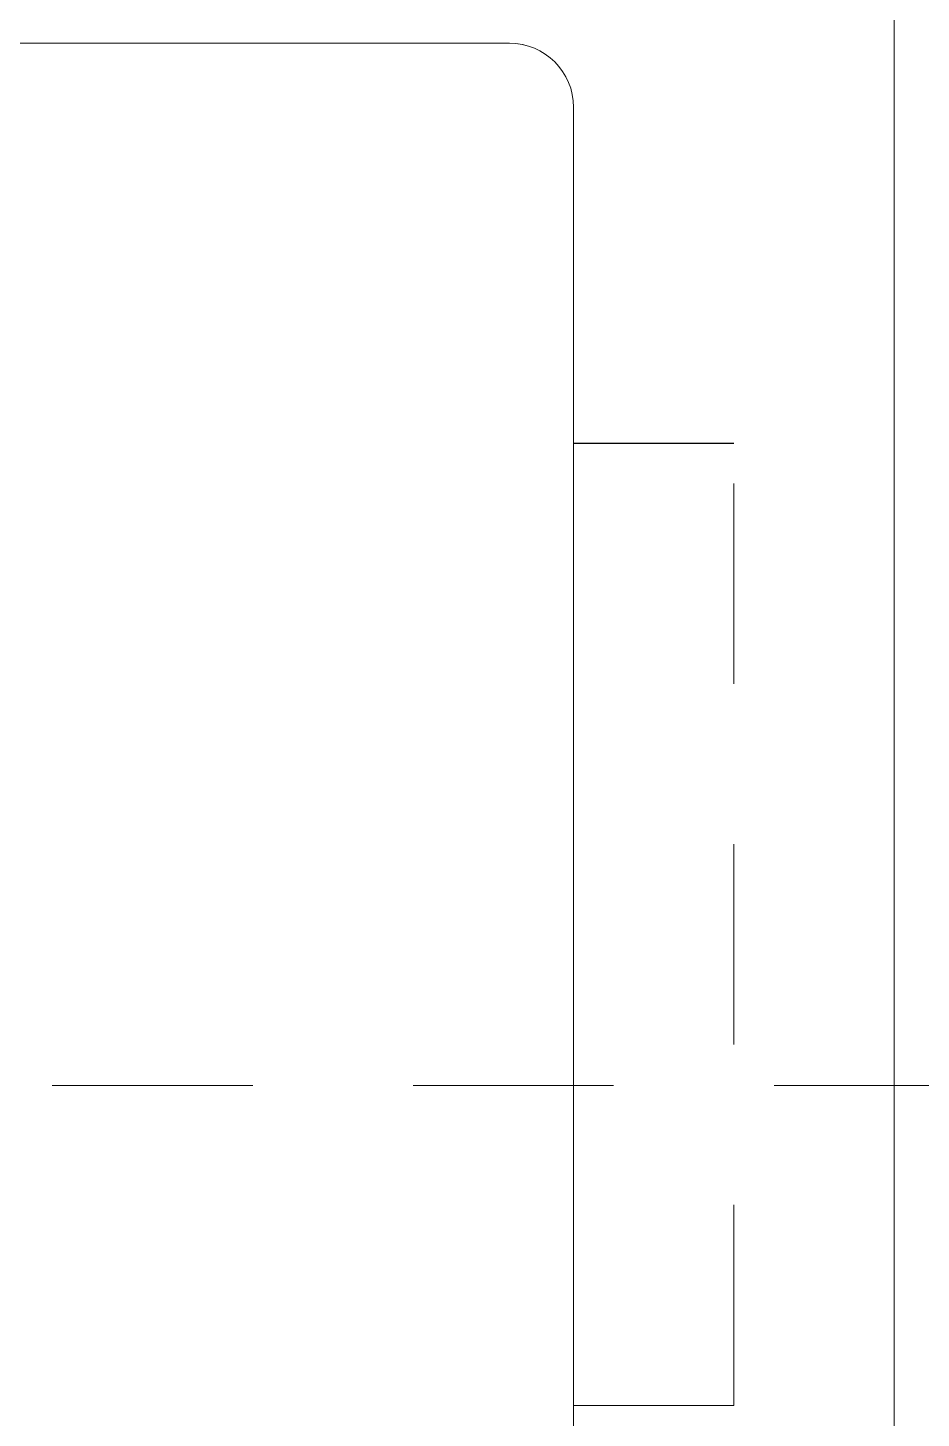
# Model space of a CAD drawing. Header units: metres. Extents: x -232 to 581, y 30 to 789.
# Drawn here: x 233.322 to 233.879, y 660.339 to 661.206 of the extents above; entities that cross this region are included whole.
import ezdxf

# ---------------------------------------------------------------- set-up
doc = ezdxf.new("R2010")
doc.units = ezdxf.units.M
doc.linetypes.add('HIDDEN2', pattern=[0.1875, 0.125, -0.0625])
doc.layers.add('A-WALL', color=250, linetype='Continuous', lineweight=20)
doc.layers.add('baños', color=140, linetype='Continuous', lineweight=0)
doc.layers.add('Techos 1', color=7, linetype='HIDDEN2', lineweight=9, true_color=0x42391a)
doc.styles.get("Standard").update_dxf_attribs({"font": 'arial.ttf'})

# ---------------------------------------------------------------- blocks, each defined once
blk = doc.blocks.new('21.11.2025 LN09 2DO NIVEL')
at = {"layer": 'A-WALL', "color": 18, "true_color": 0x000000}
for p, q in [((272.52851, 141.51643), (272.52851, 144.83735)), ((270.31851, 143.85145), (272.28851, 143.85145)), ((272.32851, 143.81145), (272.32851, 141.51643))]:
    blk.add_line(p, q, dxfattribs=at)
at = {"layer": 'A-WALL', "color": 18, "linetype": 'HIDDEN2', "true_color": 0x000000}
for p, q in [((272.42851, 143.6019), (272.32851, 143.6019)), ((272.42851, 143.0019), (272.42851, 143.6019)), ((272.42851, 143.0019), (272.32851, 143.0019))]:
    blk.add_line(p, q, dxfattribs=at)
at = {"layer": 'A-WALL', "color": 18, "true_color": 0x000000}
blk.add_arc((272.28851, 143.81145), 0.04, 0, 90, dxfattribs=at)
at = {"layer": 'Techos 1', "color": 18, "true_color": 0x000000}
blk.add_line((262.32851, 143.20139), (274.47851, 143.20139), dxfattribs=at)
at = {"layer": 'baños', "color": 18, "linetype": 'Continuous', "true_color": 0x000000, "flags": 8}
for tag, p in [('MODELNUMBER', (265.51387, 159.78254, 0)), ('TRADENAME', (265.51387, 159.7825, 0)), ('MATERIAL', (265.51387, 159.78242, 0)), ('PRODUCT', (265.51387, 159.78246, 0)), ('MODELNUMBER', (266.68861, 159.78254, 0)), ('TRADENAME', (266.68861, 159.7825, 0)), ('PRODUCT', (266.68861, 159.78246, 0)), ('MATERIAL', (266.68861, 159.78242, 0))]:
    blk.add_attdef(tag, p, '', height=0.0000254, rotation=180.00008, dxfattribs=at)
blk = doc.blocks.new('20.03.2026 LN 09 SEGUNDO NIVEL ARQ')
at = {"layer": 'A-WALL', "color": 5}
for p, q in [((90.79593, -61.0977), (90.79593, -57.8777)), ((88.58593, -58.8486), (90.55593, -58.8486)), ((90.59593, -58.8886), (90.59593, -61.0977))]:
    blk.add_line(p, q, dxfattribs=at)
at = {"layer": 'A-WALL', "color": 5, "linetype": 'HIDDEN2'}
for p, q in [((90.69593, -59.09815), (90.59593, -59.09815)), ((90.69593, -59.69815), (90.69593, -59.09815)), ((90.69593, -59.69815), (90.59593, -59.69815))]:
    blk.add_line(p, q, dxfattribs=at)
at = {"layer": 'A-WALL', "color": 5}
blk.add_arc((90.55593, -58.8886), 0.04, 0, 90, dxfattribs=at)
at = {"layer": 'Techos 1', "color": 5}
blk.add_line((80.59593, -59.49867), (92.74593, -59.49867), dxfattribs=at)
at = {"layer": 'baños', "color": 5, "linetype": 'Continuous', "flags": 8}
for tag, p in [('MODELNUMBER', (83.78129, -42.91752, 0)), ('TRADENAME', (83.78129, -42.91756, 0)), ('PRODUCT', (83.78129, -42.9176, 0)), ('MATERIAL', (83.78129, -42.91764, 0)), ('MODELNUMBER', (84.95603, -42.91752, 0)), ('TRADENAME', (84.95603, -42.91756, 0)), ('MATERIAL', (84.95603, -42.91764, 0)), ('PRODUCT', (84.95603, -42.9176, 0))]:
    blk.add_attdef(tag, p, '', height=0.0000254, rotation=180.00008, dxfattribs=at)
at = {"layer": 'baños', "color": 5, "linetype": 'Continuous'}
for tag, p, rotation in [('MODELNUMBER', (85.8912, -56.99337), 180.00008), ('TRADENAME', (85.89116, -56.99332), 180.00008), ('MATERIAL', (85.89139, -56.99324), 180.00008), ('PRODUCT', (85.89139, -56.99328), 180.00008), ('MODELNUMBER', (86.60077, -56.99337), 179.99992), ('TRADENAME', (86.60077, -56.99332), 179.99992), ('MATERIAL', (86.60077, -56.99324), 179.99992), ('PRODUCT', (86.60077, -56.99328), 179.99992)]:
    blk.add_attdef(tag, p, '', height=0.0000254, rotation=rotation, dxfattribs=at)

msp = doc.modelspace()

# ---------------------------------------------------------------- block references
at = {"color": 1}
for name, p in [('20.03.2026 LN 09 SEGUNDO NIVEL ARQ', (143.06677, 720.04507)), ('21.11.2025 LN09 2DO NIVEL', (-38.66582, 517.34501))]:
    msp.add_blockref(name, p, dxfattribs=at)

doc.saveas('drawing.dxf')
